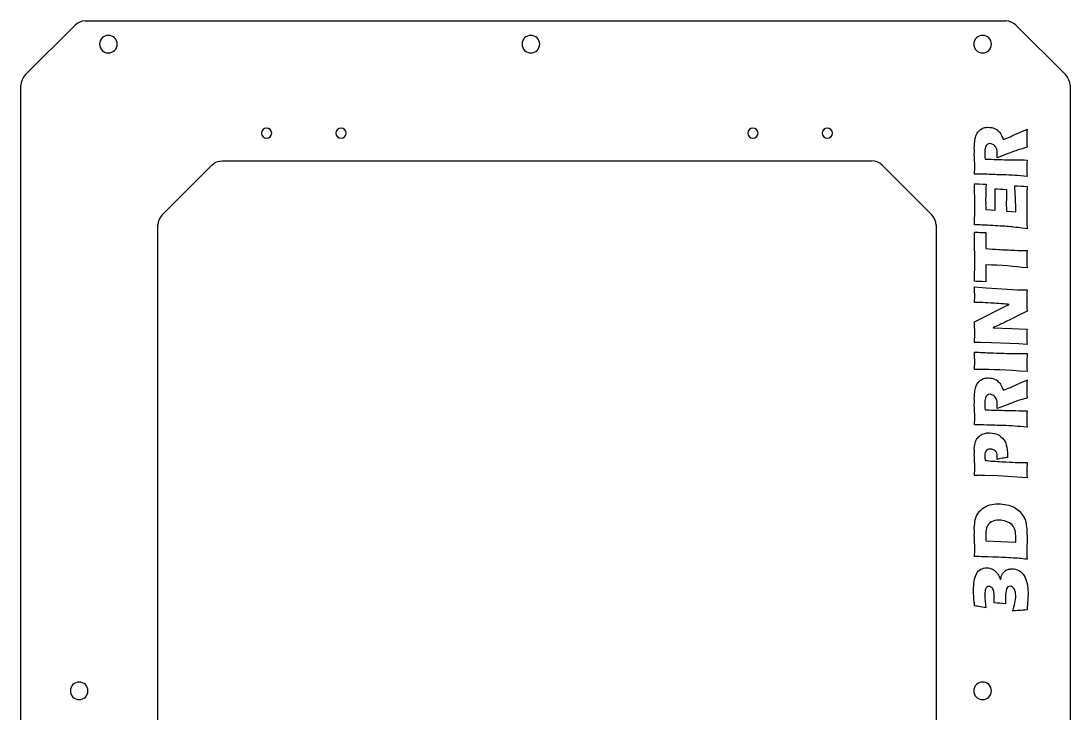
# Model space of a CAD drawing. Header units: millimetres. Extents: x 58 to 783, y 69 to 529.
# Drawn here: x 57.5 to 417.5, y 291.5 to 529 of the extents above; entities that cross this region are included whole.
import ezdxf

# ---------------------------------------------------------------- set-up
doc = ezdxf.new("R2010")
doc.units = ezdxf.units.MM
doc.layers.get('0').update_dxf_attribs({"linetype": 'CONTINUOUS'})

msp = doc.modelspace()

# ---------------------------------------------------------------- linework, layer by layer
at = {"color": 0}
for p, q in [((58.994, 510.508), (76.0758, 527.59)), ((79.568, 529.05), (395.482, 529.05)), ((398.974, 527.59), (416.056, 510.508)), ((57.5345, 91.1546), (57.5345, 507.016)), ((417.516, 507.016), (417.516, 91.1546)), ((397.813, 489.68), (401.754, 491.462)), ((394.649, 488.364), (396.36, 489.059)), ((396.314, 483.507), (392.532, 482.057)), ((123.066, 479.584), (105.985, 462.502)), ((126.623, 481.044), (349.443, 481.044)), ((370.082, 462.502), (353, 479.584)), ((402.763, 475.664), (402.763, 475.664)), ((384.778, 473.195), (385.209, 473.17)), ((386.341, 473.107), (387.766, 473.033)), ((398.815, 467.79), (398.706, 470.489)), ((388.652, 464.383), (391.827, 464.125)), ((398.882, 463.539), (398.882, 465.039)), ((402.735, 465.264), (402.745, 459.532)), ((395.707, 463.804), (398.882, 463.539)), ((104.524, 139.161), (104.524, 459.01)), ((371.542, 459.01), (371.542, 139.161)), ((385.935, 459.045), (384.778, 459.034)), ((402.745, 459.532), (402.763, 457.68)), ((384.789, 454.882), (384.778, 456.597)), ((384.778, 456.597), (386.016, 456.519)), ((384.789, 451.707), (384.789, 454.882)), ((384.806, 448.437), (384.789, 451.707)), ((388.652, 451.866), (388.652, 450.963)), ((388.652, 445.311), (388.652, 439.522)), ((402.763, 444.26), (402.763, 444.26)), ((388.652, 439.522), (387.248, 439.589)), ((384.778, 437.751), (388.701, 437.413)), ((388.701, 437.413), (399.616, 436.774)), ((399.616, 436.774), (402.763, 436.693)), ((384.778, 425.806), (395.108, 431.042)), ((395.108, 431.042), (396.625, 431.765)), ((400.872, 428.523), (397.076, 426.593)), ((391.132, 423.75), (397.45, 423.439)), ((397.45, 423.439), (402.763, 423.298)), ((386.828, 418.705), (384.778, 418.705)), ((390.61, 418.596), (386.828, 418.705)), ((399.997, 418.204), (390.61, 418.596)), ((402.763, 417.999), (399.997, 418.204)), ((402.763, 417.999), (402.763, 417.999)), ((402.763, 414.849), (402.735, 412.052)), ((386.468, 409.409), (384.778, 409.392)), ((402.763, 408.693), (402.763, 408.693)), ((397.813, 403.61), (401.754, 405.388)), ((394.649, 402.29), (396.36, 402.985)), ((396.314, 397.436), (392.532, 395.986)), ((402.763, 389.59), (402.763, 389.59)), ((388.327, 379.187), (388.405, 378.178)), ((401.027, 377.476), (402.763, 377.476)), ((402.763, 377.476), (402.735, 374.886)), ((392.797, 372.886), (388.133, 373.055)), ((399.39, 372.487), (392.797, 372.886)), ((402.763, 372.181), (399.39, 372.487)), ((402.763, 372.181), (402.763, 372.181)), ((388.652, 350.611), (398.882, 350.099)), ((402.763, 352.155), (402.724, 346.742)), ((386.32, 345.155), (384.778, 345.155)), ((402.763, 344.261), (402.763, 344.261)), ((388.652, 327.554), (385.636, 328.122)), ((402.763, 326.849), (402.763, 326.849))]:
    msp.add_line(p, q, dxfattribs=at)
for points in [[(79.5997, 529.05), (78.2782, 529.05), (77.0103, 528.525), (76.0758, 527.59)], [(398.974, 527.59), (398.039, 528.525), (396.773, 529.05), (395.45, 529.05)], [(87.5386, 524.097), (85.8725, 524.097), (84.522, 522.746), (84.522, 521.081)], [(90.5538, 521.081), (90.5538, 522.746), (89.2044, 524.097), (87.5386, 524.097)], [(232.508, 524.097), (230.843, 524.097), (229.491, 522.746), (229.491, 521.081)], [(235.525, 521.081), (235.525, 522.746), (234.174, 524.097), (232.508, 524.097)], [(387.512, 524.097), (385.847, 524.097), (384.496, 522.746), (384.496, 521.081)], [(390.529, 521.081), (390.529, 522.746), (389.177, 524.097), (387.512, 524.097)], [(84.522, 521.081), (84.5206, 519.416), (85.8711, 518.065), (87.5372, 518.065)], [(87.5372, 518.065), (89.203, 518.065), (90.5538, 519.416), (90.5538, 521.081)], [(229.491, 521.081), (229.491, 519.416), (230.842, 518.065), (232.507, 518.065)], [(232.508, 518.065), (234.174, 518.065), (235.525, 519.416), (235.525, 521.081)], [(384.496, 521.081), (384.496, 519.416), (385.844, 518.065), (387.512, 518.065)], [(387.512, 518.065), (389.177, 518.065), (390.529, 519.416), (390.529, 521.081)], [(58.994, 510.508), (58.0595, 509.573), (57.5345, 508.307), (57.5345, 506.984)], [(417.516, 506.984), (417.516, 508.307), (416.99, 509.573), (416.056, 510.508)], [(140.085, 490.538), (140.083, 489.574), (140.866, 488.791), (141.829, 488.791)], [(141.83, 492.284), (140.866, 492.284), (140.085, 491.504), (140.085, 490.538)], [(143.576, 490.538), (143.576, 491.501), (142.795, 492.284), (141.83, 492.284)], [(141.83, 488.791), (142.794, 488.791), (143.576, 489.571), (143.576, 490.538)], [(167.357, 492.284), (166.393, 492.284), (165.611, 491.504), (165.611, 490.538)], [(165.611, 490.538), (165.611, 489.574), (166.393, 488.791), (167.357, 488.791)], [(169.103, 490.538), (169.103, 491.501), (168.322, 492.284), (167.357, 492.284)], [(167.357, 488.791), (168.322, 488.791), (169.103, 489.571), (169.103, 490.538)], [(308.708, 492.284), (307.744, 492.284), (306.962, 491.504), (306.962, 490.538)], [(306.962, 490.538), (306.962, 489.574), (307.744, 488.791), (308.708, 488.791)], [(310.454, 490.538), (310.454, 491.501), (309.673, 492.284), (308.708, 492.284)], [(308.708, 488.791), (309.673, 488.791), (310.454, 489.571), (310.454, 490.538)], [(334.235, 492.284), (333.272, 492.284), (332.489, 491.504), (332.489, 490.538)], [(332.489, 490.538), (332.489, 489.574), (333.27, 488.791), (334.235, 488.791)], [(335.981, 490.538), (335.981, 491.501), (335.2, 492.284), (334.235, 492.284)], [(334.235, 488.791), (335.2, 488.791), (335.981, 489.571), (335.981, 490.538)], [(385.209, 489.518), (385.367, 490.03), (385.625, 490.516), (385.9, 490.883)], [(385.9, 490.883), (386.151, 491.236), (386.479, 491.564), (386.81, 491.811)], [(386.81, 491.811), (387.054, 491.966), (387.541, 492.245), (387.996, 492.383)], [(387.996, 492.383), (388.433, 492.478), (388.934, 492.591), (389.453, 492.591)], [(389.453, 492.591), (390.003, 492.478), (390.574, 492.517), (391.082, 492.365)], [(391.082, 492.365), (391.481, 492.174), (392.063, 491.977), (392.504, 491.656)], [(392.504, 491.656), (392.843, 491.292), (393.333, 490.922), (393.658, 490.432)], [(393.658, 490.432), (393.958, 489.843), (394.31, 489.253), (394.649, 488.364)], [(396.36, 489.059), (396.734, 489.141), (397.316, 489.462), (397.813, 489.68)], [(401.754, 491.462), (401.909, 491.448), (402.262, 491.68), (402.763, 491.885)], [(402.763, 491.885), (402.745, 490.298), (402.735, 489.419), (402.735, 488.911)], [(384.701, 484.681), (384.605, 485.747), (384.743, 486.823), (384.828, 487.708)], [(384.828, 487.708), (384.87, 488.354), (385.018, 488.971), (385.209, 489.518)], [(389.139, 486.657), (388.811, 486.438), (388.645, 486.142), (388.511, 485.711)], [(390.112, 486.953), (389.724, 486.953), (389.417, 486.855), (389.139, 486.657)], [(391.368, 486.533), (390.892, 486.717), (390.553, 486.953), (390.112, 486.953)], [(392.25, 485.309), (392.038, 485.81), (391.767, 486.258), (391.368, 486.533)], [(402.735, 488.911), (402.629, 488.199), (402.745, 487.204), (402.763, 485.736)], [(384.761, 481.711), (384.605, 482.713), (384.701, 483.718), (384.701, 484.681)], [(388.511, 485.711), (388.299, 485.228), (388.299, 484.628), (388.299, 483.732)], [(388.299, 483.732), (388.299, 483.33), (388.306, 483.119), (388.32, 482.798)], [(388.32, 482.798), (388.327, 482.448), (388.345, 482.096), (388.355, 481.662)], [(392.532, 483.503), (392.532, 484.142), (392.441, 484.77), (392.25, 485.309)], [(392.532, 482.057), (392.532, 482.536), (392.532, 483.03), (392.532, 483.503)], [(398.97, 484.512), (398.311, 484.276), (397.454, 483.948), (396.314, 483.507)], [(400.184, 484.918), (399.577, 484.731), (399.256, 484.621), (398.97, 484.512)], [(402.763, 485.736), (402.301, 485.521), (401.44, 485.313), (400.184, 484.918)], [(123.066, 479.584), (124, 480.519), (125.268, 481.044), (126.589, 481.044)], [(353, 479.584), (352.065, 480.519), (350.798, 481.044), (349.476, 481.044)], [(384.817, 479.132), (384.803, 479.739), (384.799, 480.699), (384.761, 481.711)], [(384.778, 476.451), (384.803, 477.531), (384.817, 478.451), (384.817, 479.132)], [(388.355, 481.662), (390.162, 481.577), (392.409, 481.503), (395.037, 481.436)], [(395.037, 481.436), (397.648, 481.33), (400.237, 481.334), (402.763, 481.316)], [(402.763, 481.316), (402.745, 479.834), (402.735, 478.878), (402.735, 478.437)], [(389.103, 476.402), (387.255, 476.426), (385.847, 476.451), (384.778, 476.451)], [(394.275, 476.254), (392.529, 476.239), (390.917, 476.37), (389.103, 476.402)], [(398.586, 476.028), (397.33, 476.112), (395.912, 476.19), (394.275, 476.254)], [(402.763, 475.664), (401.218, 475.82), (399.824, 475.94), (398.586, 476.028)], [(402.735, 478.437), (402.629, 477.82), (402.745, 476.998), (402.763, 475.664)], [(384.806, 466.284), (384.792, 468.856), (384.796, 471.205), (384.778, 473.195)], [(385.209, 473.17), (385.286, 473.054), (385.692, 473.142), (386.341, 473.107)], [(387.766, 473.033), (388.013, 472.952), (388.38, 473.004), (388.691, 473.004)], [(388.691, 473.004), (388.609, 471.311), (388.585, 469.988), (388.585, 468.873)], [(398.706, 470.489), (398.632, 470.852), (398.632, 471.558), (398.53, 472.496)], [(398.53, 472.496), (399.895, 472.394), (401.306, 472.306), (402.763, 472.239)], [(402.763, 472.239), (402.745, 470.083), (402.735, 467.79), (402.735, 465.264)], [(388.585, 468.873), (388.489, 467.565), (388.588, 466.824), (388.592, 466.393)], [(391.866, 467.635), (391.855, 468.087), (391.855, 469.378), (391.827, 471.438)], [(391.827, 471.438), (392.913, 471.353), (394.204, 471.272), (395.707, 471.195)], [(395.707, 471.195), (395.693, 469.674), (395.686, 468.57), (395.686, 467.773)], [(384.778, 459.034), (384.792, 460.932), (384.806, 463.448), (384.806, 466.284)], [(388.592, 466.393), (388.497, 465.882), (388.616, 465.293), (388.652, 464.383)], [(391.827, 464.125), (391.855, 465.095), (391.866, 466.298), (391.866, 467.635)], [(395.686, 467.773), (395.577, 466.52), (395.693, 465.272), (395.707, 463.804)], [(398.882, 465.039), (398.882, 465.381), (398.861, 466.4), (398.815, 467.79)], [(105.984, 462.502), (105.049, 461.571), (104.524, 460.301), (104.524, 458.978)], [(371.542, 458.978), (371.542, 460.301), (371.016, 461.567), (370.082, 462.502)], [(390.973, 458.826), (388.37, 458.943), (386.757, 459.045), (385.935, 459.045)], [(397.069, 458.385), (395.439, 458.537), (393.509, 458.682), (390.973, 458.826)], [(402.763, 457.68), (400.498, 458.001), (398.6, 458.237), (397.069, 458.385)], [(386.016, 456.519), (386.62, 456.396), (387.234, 456.459), (387.671, 456.445)], [(387.671, 456.445), (388.08, 456.367), (388.433, 456.424), (388.652, 456.424)], [(388.652, 456.424), (388.652, 454.526), (388.652, 453.062), (388.652, 451.866)], [(388.652, 450.963), (390.207, 450.811), (391.643, 450.695), (392.956, 450.614)], [(392.956, 450.614), (394.818, 450.501), (396.674, 450.416), (398.452, 450.356)], [(398.452, 450.356), (400.138, 450.264), (401.666, 450.268), (402.763, 450.268)], [(402.763, 450.268), (402.745, 448.779), (402.735, 447.82), (402.735, 447.386)], [(384.778, 439.674), (384.792, 442.179), (384.806, 445.1), (384.806, 448.437)], [(402.735, 447.386), (402.629, 446.895), (402.745, 445.953), (402.763, 444.26)], [(402.763, 444.26), (398.491, 444.842), (393.788, 445.191), (388.652, 445.311)], [(387.248, 439.589), (386.496, 439.536), (385.674, 439.653), (384.778, 439.674)], [(384.806, 435.106), (384.792, 435.352), (384.796, 436.291), (384.778, 437.751)], [(402.763, 436.693), (402.745, 435.321), (402.735, 434.262), (402.735, 433.169)], [(384.778, 432.453), (384.792, 433.44), (384.806, 434.439), (384.806, 435.106)], [(390.356, 432.216), (387.569, 432.34), (385.808, 432.453), (384.778, 432.453)], [(396.625, 431.765), (395.062, 431.909), (393.044, 432.061), (390.356, 432.216)], [(402.735, 433.169), (402.629, 432.266), (402.745, 431.01), (402.763, 429.405)], [(402.763, 429.405), (401.891, 428.971), (401.264, 428.713), (400.872, 428.523)], [(384.806, 422.497), (384.792, 423.192), (384.796, 424.385), (384.778, 425.806)], [(393.502, 424.84), (392.695, 424.441), (391.993, 424.124), (391.132, 423.75)], [(397.076, 426.593), (395.728, 425.916), (394.642, 425.372), (393.502, 424.84)], [(384.778, 418.705), (384.792, 420.134), (384.806, 421.4), (384.806, 422.497)], [(402.763, 423.298), (402.745, 422.187), (402.735, 421.344), (402.735, 420.762)], [(402.735, 420.762), (402.629, 420.172), (402.745, 419.347), (402.763, 417.999)], [(384.806, 412.524), (384.792, 412.662), (384.796, 413.72), (384.778, 415.396)], [(384.778, 415.396), (386.75, 415.276), (388.624, 415.181), (390.387, 415.11)], [(390.387, 415.11), (392.74, 414.994), (395.15, 414.951), (397.291, 414.913)], [(397.291, 414.913), (399.373, 414.796), (401.253, 414.849), (402.763, 414.849)], [(384.778, 409.392), (384.792, 410.834), (384.806, 411.995), (384.806, 412.524)], [(402.735, 412.052), (402.629, 411.445), (402.745, 410.386), (402.763, 408.693)], [(402.763, 408.693), (395.707, 409.169), (390.278, 409.409), (386.468, 409.409)], [(384.828, 401.634), (384.87, 402.28), (385.018, 402.897), (385.209, 403.444)], [(385.209, 403.444), (385.367, 403.955), (385.625, 404.442), (385.9, 404.809)], [(385.9, 404.809), (386.151, 405.165), (386.479, 405.49), (386.81, 405.737)], [(386.81, 405.737), (387.054, 405.892), (387.541, 406.174), (387.996, 406.308)], [(387.996, 406.308), (388.433, 406.404), (388.934, 406.52), (389.453, 406.52)], [(389.453, 406.52), (390.003, 406.404), (390.574, 406.442), (391.082, 406.294)], [(391.082, 406.294), (391.481, 406.1), (392.063, 405.903), (392.504, 405.582)], [(392.504, 405.582), (392.843, 405.218), (393.333, 404.851), (393.658, 404.357)], [(393.658, 404.357), (393.958, 403.768), (394.31, 403.179), (394.649, 402.29)], [(396.36, 402.985), (396.734, 403.066), (397.316, 403.387), (397.813, 403.61)], [(401.754, 405.388), (401.909, 405.373), (402.262, 405.606), (402.763, 405.814)], [(402.763, 405.814), (402.745, 404.223), (402.735, 403.345), (402.735, 402.837)], [(384.701, 398.607), (384.605, 399.673), (384.743, 400.748), (384.828, 401.634)], [(388.511, 399.641), (388.299, 399.154), (388.299, 398.554), (388.299, 397.662)], [(389.139, 400.583), (388.811, 400.364), (388.645, 400.068), (388.511, 399.641)], [(390.112, 400.879), (389.724, 400.879), (389.417, 400.78), (389.139, 400.583)], [(391.368, 400.459), (390.892, 400.643), (390.553, 400.879), (390.112, 400.879)], [(392.25, 399.239), (392.038, 399.736), (391.767, 400.184), (391.368, 400.459)], [(402.763, 399.662), (402.301, 399.447), (401.44, 399.239), (400.184, 398.847)], [(402.735, 402.837), (402.629, 402.124), (402.745, 401.13), (402.763, 399.662)], [(384.761, 395.637), (384.605, 396.639), (384.701, 397.644), (384.701, 398.607)], [(388.299, 397.662), (388.299, 397.256), (388.306, 397.044), (388.32, 396.723)], [(388.32, 396.723), (388.327, 396.374), (388.345, 396.021), (388.355, 395.587)], [(392.532, 397.429), (392.532, 398.067), (392.441, 398.695), (392.25, 399.239)], [(392.532, 395.986), (392.532, 396.462), (392.532, 396.956), (392.532, 397.429)], [(398.97, 398.438), (398.311, 398.201), (397.454, 397.877), (396.314, 397.436)], [(400.184, 398.847), (399.577, 398.657), (399.256, 398.547), (398.97, 398.438)], [(384.817, 393.058), (384.803, 393.665), (384.799, 394.624), (384.761, 395.637)], [(384.778, 390.38), (384.803, 391.456), (384.817, 392.377), (384.817, 393.058)], [(388.355, 395.587), (390.162, 395.503), (392.409, 395.429), (395.037, 395.362)], [(395.037, 395.362), (397.648, 395.256), (400.237, 395.259), (402.763, 395.242)], [(402.763, 395.242), (402.745, 393.76), (402.735, 392.804), (402.735, 392.363)], [(389.103, 390.331), (387.255, 390.352), (385.847, 390.38), (384.778, 390.38)], [(394.275, 390.179), (392.529, 390.165), (390.917, 390.296), (389.103, 390.331)], [(398.586, 389.954), (397.33, 390.038), (395.912, 390.116), (394.275, 390.179)], [(402.763, 389.59), (401.218, 389.745), (399.824, 389.865), (398.586, 389.954)], [(402.735, 392.363), (402.629, 391.746), (402.745, 390.924), (402.763, 389.59)], [(384.926, 384.161), (385.022, 384.609), (385.307, 385.233), (385.632, 385.685)], [(385.632, 385.685), (385.9, 386.105), (386.327, 386.514), (386.757, 386.807)], [(386.757, 386.807), (387.114, 387.047), (387.678, 387.322), (388.228, 387.47)], [(388.228, 387.47), (388.684, 387.579), (389.336, 387.696), (389.908, 387.696)], [(389.908, 387.696), (391.022, 387.579), (392.169, 387.41), (393.146, 386.835)], [(393.146, 386.835), (394.035, 386.196), (394.854, 385.456), (395.337, 384.411)], [(384.701, 381.561), (384.605, 382.662), (384.775, 383.6), (384.926, 384.161)], [(389.304, 381.924), (388.952, 381.762), (388.842, 381.695), (388.687, 381.504)], [(390.162, 382.058), (389.805, 382.058), (389.555, 382.012), (389.304, 381.924)], [(391.844, 381.455), (391.379, 381.822), (390.825, 382.058), (390.162, 382.058)], [(395.337, 384.411), (395.707, 383.286), (396.06, 382.196), (396.06, 380.894)], [(384.761, 378.591), (384.605, 379.741), (384.701, 380.753), (384.701, 381.561)], [(384.817, 375.828), (384.803, 376.46), (384.799, 377.423), (384.761, 378.591)], [(388.37, 380.873), (388.299, 380.566), (388.299, 380.376), (388.299, 380.079)], [(388.299, 380.079), (388.299, 379.744), (388.31, 379.494), (388.327, 379.187)], [(388.687, 381.504), (388.514, 381.265), (388.419, 381.102), (388.37, 380.873)], [(388.405, 378.178), (390.091, 377.991), (392.035, 377.85), (394.137, 377.751)], [(392.532, 379.642), (392.532, 380.436), (392.303, 381.06), (391.844, 381.455)], [(392.532, 378.531), (392.532, 378.883), (392.532, 379.254), (392.532, 379.642)], [(394.286, 378.908), (393.386, 378.746), (392.917, 378.629), (392.532, 378.531)], [(396.06, 379.236), (395.665, 379.176), (395.072, 379.067), (394.286, 378.908)], [(396.06, 380.894), (396.06, 380.333), (396.06, 379.864), (396.06, 379.236)], [(384.778, 373.055), (384.803, 374.149), (384.817, 375.13), (384.817, 375.828)], [(394.137, 377.751), (397.902, 377.472), (400.265, 377.476), (401.027, 377.476)], [(402.735, 374.886), (402.629, 374.442), (402.745, 373.62), (402.763, 372.181)], [(386.63, 373.073), (386.225, 373.01), (385.636, 373.066), (384.778, 373.055)], [(388.133, 373.055), (387.569, 373.01), (387.131, 373.073), (386.63, 373.073)], [(385.777, 359.728), (386.115, 360.408), (386.789, 361.16), (387.502, 361.685)], [(387.502, 361.685), (388.126, 362.169), (389.047, 362.617), (390.003, 362.892)], [(390.003, 362.892), (390.857, 363.072), (391.936, 363.305), (392.945, 363.305)], [(392.945, 363.305), (393.919, 363.192), (394.896, 363.199), (395.813, 362.98)], [(395.813, 362.98), (396.699, 362.761), (397.559, 362.469), (398.3, 362.084)], [(398.3, 362.084), (398.992, 361.64), (399.669, 361.252), (400.202, 360.736)], [(400.202, 360.736), (400.646, 360.14), (401.186, 359.636), (401.563, 358.98)], [(384.701, 354.072), (384.605, 355.173), (384.771, 356.313), (384.909, 357.216)], [(384.909, 357.216), (385.004, 358.031), (385.339, 358.951), (385.777, 359.728)], [(390.56, 357.082), (389.798, 356.655), (389.35, 356.179), (389.072, 355.533)], [(393.178, 357.667), (392.045, 357.667), (391.269, 357.47), (390.56, 357.082)], [(395.658, 357.269), (394.748, 357.431), (394.025, 357.667), (393.178, 357.667)], [(397.644, 356.052), (397.069, 356.553), (396.462, 357.008), (395.658, 357.269)], [(401.563, 358.98), (401.775, 358.405), (402.064, 357.995), (402.223, 357.491)], [(402.223, 357.491), (402.325, 356.93), (402.509, 356.306), (402.604, 355.441)], [(384.761, 350.727), (384.605, 351.875), (384.701, 353.028), (384.701, 354.072)], [(389.072, 355.533), (388.772, 354.778), (388.652, 354.016), (388.652, 352.912)], [(388.652, 352.912), (388.652, 352.199), (388.652, 351.493), (388.652, 350.611)], [(398.653, 354.139), (398.452, 354.866), (398.159, 355.505), (397.644, 356.052)], [(398.882, 351.664), (398.882, 352.475), (398.805, 353.413), (398.653, 354.139)], [(402.604, 355.441), (402.646, 354.397), (402.763, 353.381), (402.763, 352.155)], [(384.817, 347.855), (384.803, 348.564), (384.799, 349.544), (384.761, 350.727)], [(398.882, 350.099), (398.882, 350.534), (398.882, 351.12), (398.882, 351.664)], [(384.778, 345.155), (384.803, 346.136), (384.817, 347.097), (384.817, 347.855)], [(402.724, 346.742), (402.622, 346.227), (402.738, 345.404), (402.763, 344.261)], [(390.994, 345.028), (388.74, 345.091), (387.258, 345.155), (386.32, 345.155)], [(397.951, 344.686), (396.117, 344.775), (393.838, 344.913), (390.994, 345.028)], [(402.763, 344.261), (400.763, 344.471), (399.157, 344.612), (397.951, 344.686)], [(384.641, 336.737), (384.711, 337.721), (385.046, 338.569), (385.427, 339.267)], [(385.427, 339.267), (385.706, 339.945), (386.302, 340.486), (386.909, 340.816)], [(386.909, 340.816), (387.509, 341.077), (388.2, 341.313), (388.962, 341.313)], [(388.962, 341.313), (389.318, 341.313), (389.862, 341.249), (390.285, 341.125)], [(390.285, 341.125), (390.631, 340.945), (391.093, 340.807), (391.456, 340.546)], [(391.456, 340.546), (391.71, 340.191), (392.144, 339.984), (392.423, 339.631)], [(392.423, 339.631), (392.617, 339.251), (392.92, 338.934), (393.09, 338.601)], [(393.09, 338.601), (393.192, 338.233), (393.453, 337.826), (393.668, 337.272)], [(393.668, 337.272), (393.756, 337.763), (393.901, 338.259), (394.021, 338.568)], [(394.021, 338.568), (394.113, 338.854), (394.314, 339.193), (394.543, 339.51)], [(394.543, 339.51), (394.691, 339.721), (395.041, 340.094), (395.351, 340.315)], [(395.351, 340.315), (395.538, 340.515), (396, 340.697), (396.381, 340.8)], [(396.381, 340.8), (396.653, 340.841), (397.164, 340.96), (397.595, 340.96)], [(397.595, 340.96), (398.41, 340.96), (399.242, 340.759), (399.969, 340.359)], [(399.969, 340.359), (400.685, 339.926), (401.295, 339.375), (401.775, 338.601)], [(401.775, 338.601), (402.23, 337.792), (402.597, 336.943), (402.802, 335.944)], [(384.425, 333.662), (384.422, 334.69), (384.496, 335.752), (384.641, 336.737)], [(389.788, 334.963), (389.456, 334.963), (389.209, 334.852), (388.966, 334.632)], [(390.737, 334.544), (390.338, 334.727), (390.13, 334.963), (389.788, 334.963)], [(396.988, 334.963), (396.353, 334.963), (396.014, 334.659), (395.753, 334.053)], [(398.371, 334.07), (397.962, 334.61), (397.563, 334.963), (396.988, 334.963)], [(402.802, 335.944), (402.999, 334.852), (403.116, 333.937), (403.116, 332.923)], [(384.778, 328.26), (384.542, 330.222), (384.425, 332.022), (384.425, 333.662)], [(388.454, 333.634), (388.299, 333.165), (388.299, 332.642), (388.299, 331.98)], [(388.299, 331.98), (388.299, 331.349), (388.32, 330.809), (388.366, 330.167)], [(388.966, 334.632), (388.62, 334.403), (388.553, 334.078), (388.454, 333.634)], [(391.326, 333.32), (391.156, 333.816), (391.026, 334.264), (390.737, 334.544)], [(391.474, 331.308), (391.474, 332.041), (391.425, 332.787), (391.326, 333.32)], [(391.474, 329.274), (391.474, 329.817), (391.474, 330.598), (391.474, 331.308)], [(395.753, 334.053), (395.474, 333.4), (395.355, 332.511), (395.355, 331.236)], [(395.355, 331.236), (395.355, 330.357), (395.355, 329.651), (395.355, 328.965)], [(397.824, 326.496), (398.53, 328.428), (398.882, 330.175), (398.882, 331.738)], [(398.882, 331.738), (398.882, 332.599), (398.713, 333.477), (398.371, 334.07)], [(403.116, 332.923), (403.116, 331.909), (403.091, 330.991), (403.038, 330.095)], [(385.636, 328.122), (385.314, 328.097), (385.082, 328.216), (384.778, 328.26)], [(388.366, 330.167), (388.384, 329.479), (388.504, 328.657), (388.652, 327.554)], [(395.355, 328.965), (394.039, 329.089), (392.748, 329.193), (391.474, 329.274)], [(403.038, 330.095), (402.897, 329.175), (402.897, 328.116), (402.763, 326.849)], [(402.763, 326.849), (400.696, 326.73), (399.048, 326.613), (397.824, 326.496)], [(77.5049, 302.102), (75.8391, 302.102), (74.4883, 300.751), (74.4883, 299.087)], [(74.4883, 299.087), (74.4883, 297.419), (75.8377, 296.069), (77.5035, 296.067)], [(77.5035, 296.067), (79.1697, 296.067), (80.5201, 297.419), (80.5201, 299.085)], [(80.5201, 299.085), (80.5215, 300.751), (79.1711, 302.102), (77.5049, 302.102)], [(387.512, 302.102), (385.847, 302.102), (384.496, 300.751), (384.496, 299.085)], [(384.496, 299.085), (384.496, 297.419), (385.844, 296.069), (387.512, 296.069)], [(390.529, 299.085), (390.529, 300.751), (389.177, 302.102), (387.512, 302.102)], [(387.512, 296.069), (389.177, 296.067), (390.529, 297.419), (390.529, 299.085)]]:
    msp.add_open_spline(points, degree=3, dxfattribs=at)

doc.saveas('drawing.dxf')
